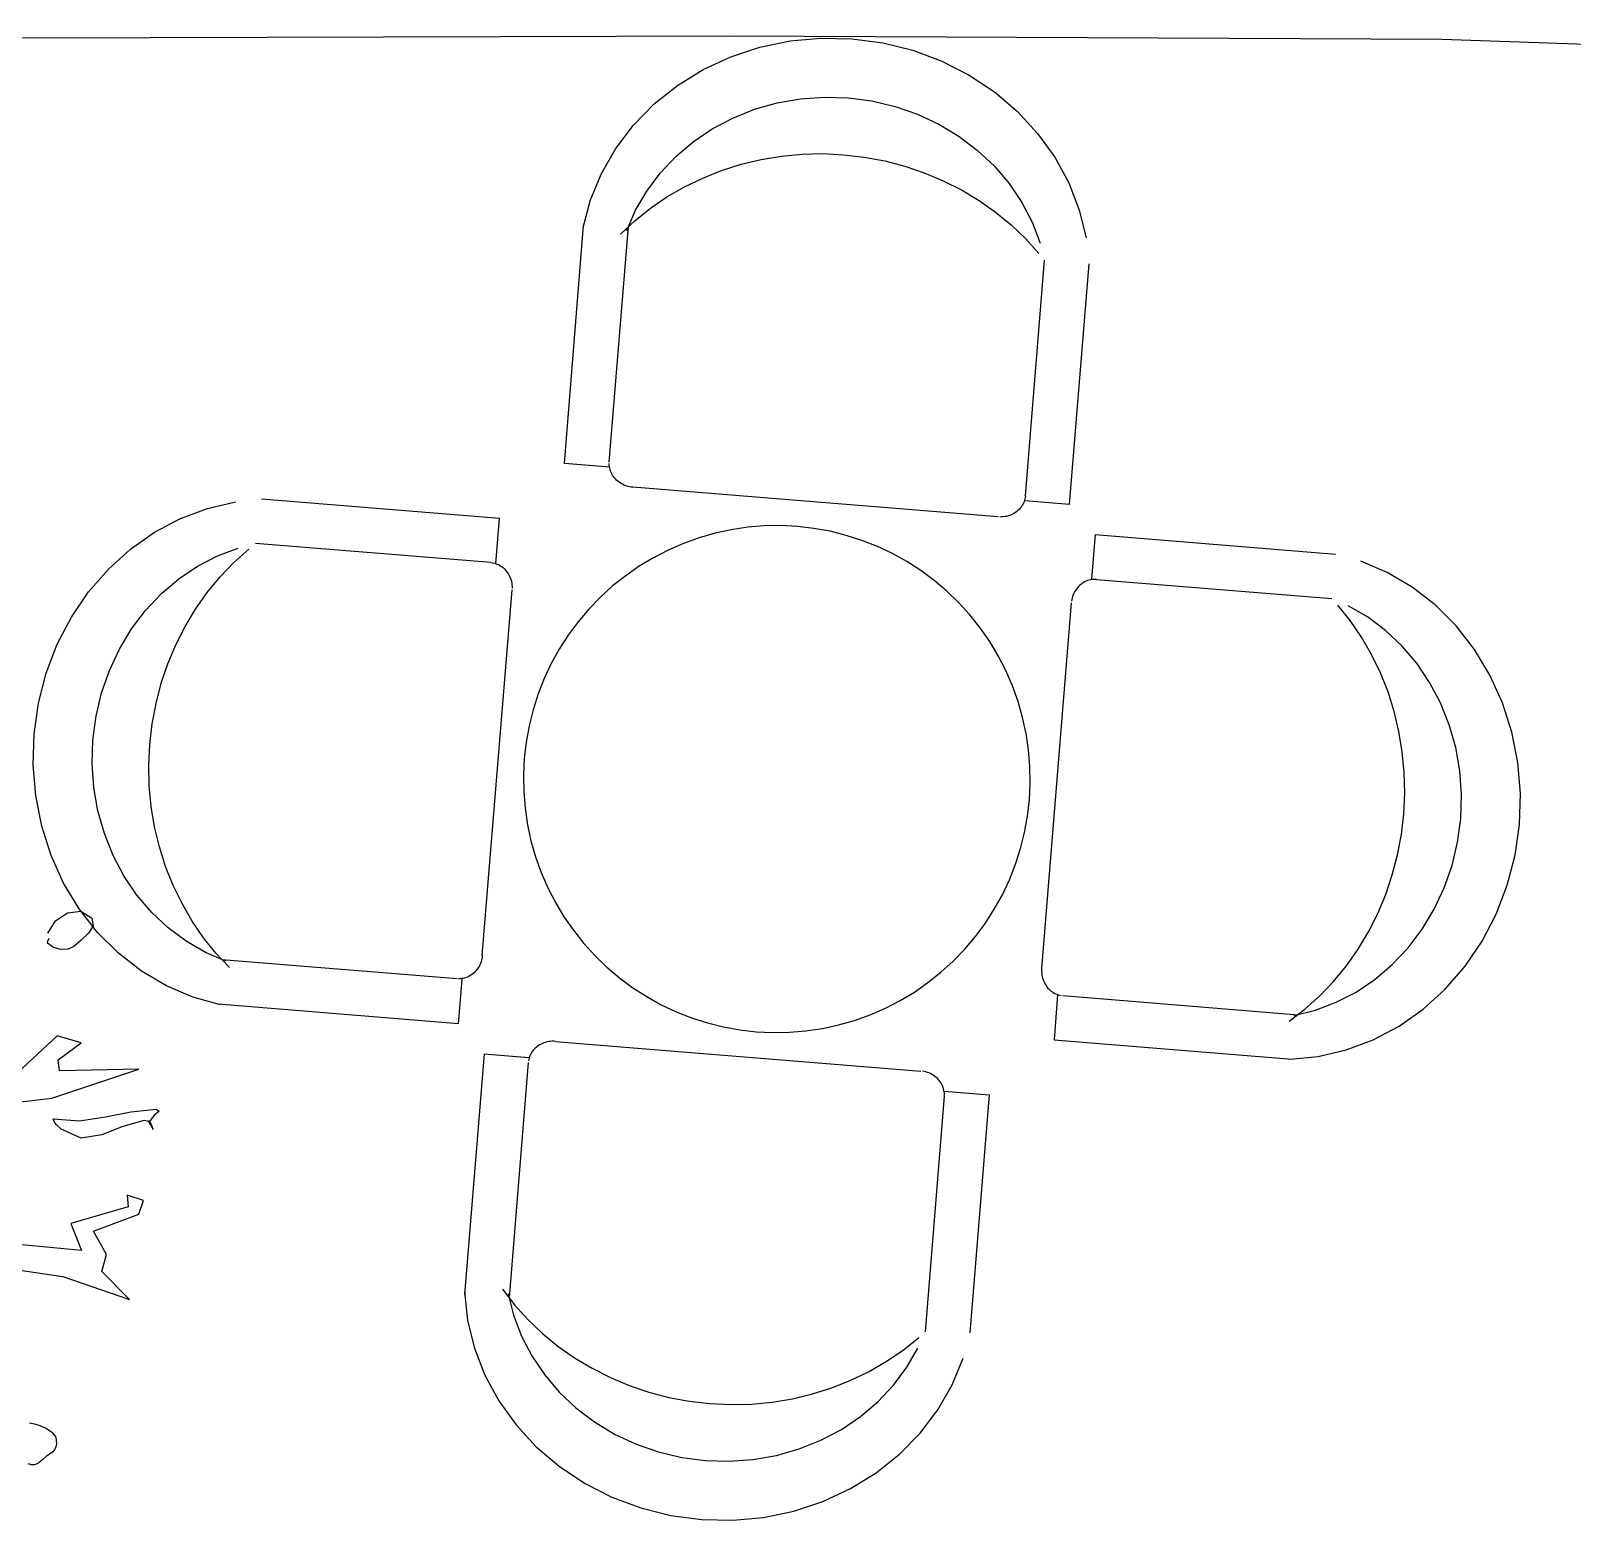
# Model space of a CAD drawing. Extents: x -81148 to 10972, y -53931 to 52487.
# Drawn here: x -23629 to -21805, y -25071 to -23308 of the extents above; entities that cross this region are included whole.
import ezdxf

# ---------------------------------------------------------------- set-up
doc = ezdxf.new("R2010")
doc.units = 0
doc.layers.get('0').update_dxf_attribs({"linetype": 'CONTINUOUS'})

msp = doc.modelspace()

# ---------------------------------------------------------------- linework, layer by layer
for p, q in [((-24407, -23308.2), (-23625.9, -23316.7)), ((-23625.9, -23316.7), (-22798, -23314)), ((-22798, -23314), (-21959.3, -23318.1)), ((-22801, -23339), (-22766.6, -23327.6)), ((-22766.6, -23327.6), (-22730.8, -23320.2)), ((-22730.8, -23320.2), (-22694.3, -23316.9)), ((-22694.3, -23316.9), (-22657.5, -23317.6)), ((-22657.5, -23317.6), (-22621, -23322.5)), ((-22621, -23322.5), (-22585.4, -23331.3)), ((-22585.4, -23331.3), (-22551.1, -23344.1)), ((-21959.3, -23318.1), (-21145.9, -23346.8)), ((-22833.7, -23354.1), (-22801, -23339)), ((-22551.1, -23344.1), (-22518.8, -23360.6)), ((-22864, -23372.8), (-22833.7, -23354.1)), ((-22518.8, -23360.6), (-22488.8, -23380.5)), ((-22891.6, -23394.8), (-22864, -23372.8)), ((-22718.2, -23388.6), (-22690.1, -23386.6)), ((-22690.1, -23386.6), (-22661.8, -23387.4)), ((-22661.8, -23387.4), (-22633.8, -23391.1)), ((-22488.8, -23380.5), (-22461.6, -23403.6)), ((-22916, -23419.8), (-22891.6, -23394.8)), ((-22798.6, -23411.4), (-22772.8, -23401)), ((-22772.8, -23401), (-22745.9, -23393.4)), ((-22745.9, -23393.4), (-22718.2, -23388.6)), ((-22633.8, -23391.1), (-22606.3, -23397.7)), ((-22606.3, -23397.7), (-22579.8, -23406.9)), ((-22461.6, -23403.6), (-22437.7, -23429.6)), ((-22936.9, -23447.3), (-22916, -23419.8)), ((-22845.5, -23439.5), (-22822.9, -23424.2)), ((-22822.9, -23424.2), (-22798.6, -23411.4)), ((-22579.8, -23406.9), (-22554.5, -23418.8)), ((-22554.5, -23418.8), (-22530.7, -23433.1)), ((-22866.1, -23457), (-22845.5, -23439.5)), ((-22530.7, -23433.1), (-22508.8, -23449.7)), ((-22437.7, -23429.6), (-22417.3, -23457.9)), ((-22953.9, -23477), (-22936.9, -23447.3)), ((-22884.5, -23476.5), (-22866.1, -23457)), ((-22788.6, -23466.2), (-22764.9, -23460.5)), ((-22764.9, -23460.5), (-22740.8, -23456.5)), ((-22740.8, -23456.5), (-22716.4, -23454.2)), ((-22716.4, -23454.2), (-22691.8, -23453.6)), ((-22691.8, -23453.6), (-22667.3, -23454.8)), ((-22667.3, -23454.8), (-22642.9, -23457.6)), ((-22642.9, -23457.6), (-22618.7, -23462.1)), ((-22508.8, -23449.7), (-22488.9, -23468.5)), ((-22417.3, -23457.9), (-22400.8, -23488.3)), ((-22966.9, -23508.4), (-22953.9, -23477)), ((-22900.3, -23497.8), (-22884.5, -23476.5)), ((-22834.1, -23482.4), (-22811.7, -23473.5)), ((-22811.7, -23473.5), (-22788.6, -23466.2)), ((-22618.7, -23462.1), (-22595, -23468.4)), ((-22595, -23468.4), (-22571.9, -23476.2)), ((-22571.9, -23476.2), (-22549.4, -23485.6)), ((-22488.9, -23468.5), (-22471.4, -23489)), ((-22876.4, -23504.8), (-22855.7, -23492.9)), ((-22855.7, -23492.9), (-22834.1, -23482.4)), ((-22549.4, -23485.6), (-22527.8, -23496.6)), ((-22527.8, -23496.6), (-22507.1, -23509)), ((-22471.4, -23489), (-22456.5, -23511.2)), ((-22400.8, -23488.3), (-22388.4, -23520.3)), ((-22975.6, -23541.1), (-22966.9, -23508.4)), ((-22913.5, -23520.6), (-22900.3, -23497.8)), ((-22895.9, -23518.2), (-22876.4, -23504.8)), ((-22507.1, -23509), (-22487.5, -23522.8)), ((-22456.5, -23511.2), (-22444.3, -23534.8)), ((-22931.4, -23548.9), (-22914.3, -23532.9)), ((-22923.8, -23544.6), (-22913.5, -23520.6)), ((-22914.3, -23532.9), (-22895.9, -23518.2)), ((-22487.5, -23522.8), (-22469, -23537.9)), ((-22388.4, -23520.3), (-22380.3, -23553.3)), ((-22997.9, -23820.3), (-22975.1, -23538.6)), ((-22944.7, -23818.5), (-22922, -23539.9)), ((-22469, -23537.9), (-22451.8, -23554.3)), ((-22444.3, -23534.8), (-22434.9, -23559.4)), ((-22451.8, -23554.3), (-22436.1, -23571.8)), ((-22452.2, -23858.5), (-22429.6, -23579.8)), ((-22399.9, -23868.8), (-22376.8, -23584.1)), ((-22944.6, -23824.6), (-22997.9, -23820.3)), ((-22944.7, -23822.1), (-22944.7, -23820.3)), ((-22944.5, -23823.9), (-22944.7, -23822.1)), ((-22944.2, -23825.7), (-22944.5, -23823.9)), ((-22943.8, -23827.4), (-22944.2, -23825.7)), ((-22943.2, -23829.2), (-22943.8, -23827.4)), ((-22942.6, -23830.9), (-22943.2, -23829.2)), ((-22941.8, -23832.5), (-22942.6, -23830.9)), ((-22940.9, -23834.1), (-22941.8, -23832.5)), ((-22939.8, -23835.7), (-22940.9, -23834.1)), ((-22938.7, -23837.2), (-22939.8, -23835.7)), ((-22937.5, -23838.6), (-22938.7, -23837.2)), ((-22936.2, -23839.9), (-22937.5, -23838.6)), ((-22934.7, -23841.2), (-22936.2, -23839.9)), ((-22933.2, -23842.4), (-22934.7, -23841.2)), ((-22931.6, -23843.4), (-22933.2, -23842.4)), ((-22930, -23844.4), (-22931.6, -23843.4)), ((-22928.3, -23845.3), (-22930, -23844.4)), ((-22926.5, -23846.1), (-22928.3, -23845.3)), ((-22924.7, -23846.8), (-22926.5, -23846.1)), ((-22922.8, -23847.3), (-22924.7, -23846.8)), ((-22920.9, -23847.8), (-22922.8, -23847.3)), ((-22918.9, -23848.1), (-22920.9, -23847.8)), ((-22917, -23848.3), (-22918.9, -23848.1)), ((-22484.3, -23883.5), (-22917, -23848.3)), ((-22452.7, -23862), (-22453.2, -23863.8)), ((-22452.4, -23860.3), (-22452.7, -23862)), ((-22452.2, -23858.5), (-22452.4, -23860.3)), ((-23452.4, -23885.4), (-23420.4, -23873.4)), ((-23420.4, -23873.4), (-23387.3, -23865.7)), ((-23074.5, -23885.3), (-23356.2, -23862.5)), ((-22467.3, -23880.2), (-22469.1, -23881)), ((-22465.7, -23879.3), (-22467.3, -23880.2)), ((-22464.1, -23878.3), (-22465.7, -23879.3)), ((-22462.5, -23877.1), (-22464.1, -23878.3)), ((-22461.1, -23875.9), (-22462.5, -23877.1)), ((-22459.7, -23874.7), (-22461.1, -23875.9)), ((-22458.5, -23873.3), (-22459.7, -23874.7)), ((-22457.3, -23871.9), (-22458.5, -23873.3)), ((-22456.3, -23870.3), (-22457.3, -23871.9)), ((-22455.3, -23868.8), (-22456.3, -23870.3)), ((-22454.5, -23867.2), (-22455.3, -23868.8)), ((-22453.8, -23865.5), (-22454.5, -23867.2)), ((-22453.2, -23863.8), (-22453.8, -23865.5)), ((-22399.9, -23868.8), (-22452.7, -23864.5)), ((-23483, -23901.6), (-23452.4, -23885.4)), ((-23078.8, -23938.6), (-23074.5, -23885.3)), ((-22800.4, -23898.7), (-22819.5, -23902.8)), ((-22780.9, -23895.8), (-22800.4, -23898.7)), ((-22761.4, -23894.2), (-22780.9, -23895.8)), ((-22741.7, -23893.8), (-22761.4, -23894.2)), ((-22722.1, -23894.8), (-22741.7, -23893.8)), ((-22702.6, -23897), (-22722.1, -23894.8)), ((-22683.3, -23900.5), (-22702.6, -23897)), ((-22480.4, -23883.5), (-22482.4, -23883.6)), ((-22478.4, -23883.4), (-22480.4, -23883.5)), ((-22476.5, -23883.1), (-22478.4, -23883.4)), ((-22474.6, -23882.8), (-22476.5, -23883.1)), ((-22472.7, -23882.3), (-22474.6, -23882.8)), ((-22470.9, -23881.7), (-22472.7, -23882.3)), ((-22469.1, -23881), (-22470.9, -23881.7)), ((-23511.5, -23921.7), (-23483, -23901.6)), ((-23084.8, -23937.6), (-23363.5, -23915)), ((-22856.9, -23914.9), (-22874.9, -23922.7)), ((-22838.4, -23908.2), (-22856.9, -23914.9)), ((-22819.5, -23902.8), (-22838.4, -23908.2)), ((-22664.3, -23905.3), (-22683.3, -23900.5)), ((-22645.6, -23911.2), (-22664.3, -23905.3)), ((-22627.3, -23918.4), (-22645.6, -23911.2)), ((-22369.8, -23904.2), (-22374.1, -23957)), ((-22369.8, -23904.2), (-22085.1, -23927.4)), ((-23537.6, -23945.3), (-23511.5, -23921.7)), ((-23432, -23941.9), (-23408.5, -23929.7)), ((-23408.5, -23929.7), (-23383.9, -23920.3)), ((-23389, -23937.3), (-23371.5, -23921.5)), ((-22892.4, -23931.7), (-22909.2, -23941.8)), ((-22874.9, -23922.7), (-22892.4, -23931.7)), ((-22609.6, -23926.8), (-22627.3, -23918.4)), ((-22592.4, -23936.3), (-22609.6, -23926.8)), ((-23561, -23972.3), (-23537.6, -23945.3)), ((-23454.3, -23956.8), (-23432, -23941.9)), ((-23405.4, -23954.4), (-23389, -23937.3)), ((-23084.8, -23937.6), (-23083, -23937.8)), ((-23083, -23937.8), (-23081.3, -23938.2)), ((-23081.3, -23938.2), (-23079.5, -23938.6)), ((-23079.5, -23938.6), (-23077.8, -23939.2)), ((-23077.8, -23939.2), (-23076.1, -23939.9)), ((-23076.1, -23939.9), (-23074.5, -23940.7)), ((-23074.5, -23940.7), (-23072.9, -23941.7)), ((-23072.9, -23941.7), (-23071.4, -23942.7)), ((-23071.4, -23942.7), (-23070, -23943.9)), ((-23070, -23943.9), (-23068.6, -23945.1)), ((-23068.6, -23945.1), (-23067.4, -23946.5)), ((-23067.4, -23946.5), (-23066.2, -23947.9)), ((-23066.2, -23947.9), (-23065, -23949.5)), ((-23065, -23949.5), (-23064, -23951.1)), ((-23064, -23951.1), (-23063.1, -23952.7)), ((-23063.1, -23952.7), (-23062.3, -23954.5)), ((-22925.3, -23953), (-22940.7, -23965.2)), ((-22909.2, -23941.8), (-22925.3, -23953)), ((-22575.9, -23947), (-22592.4, -23936.3)), ((-22560.1, -23958.7), (-22575.9, -23947)), ((-22024, -23949.1), (-22055.3, -23935.8)), ((-21994.4, -23966.5), (-22024, -23949.1)), ((-23474.8, -23974.3), (-23454.3, -23956.8)), ((-23420.5, -23972.9), (-23405.4, -23954.4)), ((-23095, -24402.4), (-23059.8, -23969.7)), ((-23062.3, -23954.5), (-23061.6, -23956.3)), ((-23061.6, -23956.3), (-23061, -23958.1)), ((-23061, -23958.1), (-23060.5, -23960)), ((-23060.5, -23960), (-23060.1, -23961.9)), ((-23060.1, -23961.9), (-23059.9, -23963.9)), ((-23059.9, -23963.9), (-23059.8, -23965.8)), ((-23059.8, -23965.8), (-23059.7, -23967.8)), ((-22940.7, -23965.2), (-22955.2, -23978.4)), ((-22545.1, -23971.3), (-22560.1, -23958.7)), ((-22531, -23985), (-22545.1, -23971.3)), ((-22393, -23970.5), (-22394, -23972.2)), ((-22391.9, -23968.9), (-22393, -23970.5)), ((-22390.7, -23967.4), (-22391.9, -23968.9)), ((-22389.5, -23966), (-22390.7, -23967.4)), ((-22388.1, -23964.7), (-22389.5, -23966)), ((-22386.7, -23963.5), (-22388.1, -23964.7)), ((-22385.2, -23962.3), (-22386.7, -23963.5)), ((-22383.7, -23961.3), (-22385.2, -23962.3)), ((-22382.1, -23960.4), (-22383.7, -23961.3)), ((-22380.4, -23959.6), (-22382.1, -23960.4)), ((-22378.7, -23958.9), (-22380.4, -23959.6)), ((-22377, -23958.4), (-22378.7, -23958.9)), ((-22375.2, -23958), (-22377, -23958.4)), ((-22373.4, -23957.6), (-22375.2, -23958)), ((-22371.6, -23957.5), (-22373.4, -23957.6)), ((-22369.8, -23957.4), (-22371.6, -23957.5)), ((-22368, -23957.5), (-22369.8, -23957.4)), ((-22368, -23957.5), (-22089.4, -23980.1)), ((-21967.1, -23987.7), (-21994.4, -23966.5)), ((-23581.2, -24002), (-23561, -23972.3)), ((-23493.6, -23994.2), (-23474.8, -23974.3)), ((-23434.3, -23992.5), (-23420.5, -23972.9)), ((-22955.2, -23978.4), (-22968.9, -23992.5)), ((-22517.8, -23999.5), (-22531, -23985)), ((-22397.9, -23985.2), (-22433, -24417.9)), ((-22397.3, -23981.3), (-22397.7, -23983.2)), ((-22396.9, -23979.4), (-22397.3, -23981.3)), ((-22396.3, -23977.5), (-22396.9, -23979.4)), ((-22395.6, -23975.7), (-22396.3, -23977.5)), ((-22394.9, -23973.9), (-22395.6, -23975.7)), ((-22394, -23972.2), (-22394.9, -23973.9)), ((-22067.8, -24006.2), (-22082.5, -23987.8)), ((-22047.3, -24001.9), (-22070.1, -23988.7)), ((-21942.4, -24012.4), (-21967.1, -23987.7)), ((-23598, -24034.2), (-23581.2, -24002)), ((-23510.2, -24016.1), (-23493.6, -23994.2)), ((-23446.7, -24013.2), (-23434.3, -23992.5)), ((-22981.6, -24007.5), (-22993.2, -24023.3)), ((-22968.9, -23992.5), (-22981.6, -24007.5)), ((-22505.6, -24014.9), (-22517.8, -23999.5)), ((-22054.4, -24025.8), (-22067.8, -24006.2)), ((-22026, -24017.7), (-22047.3, -24001.9)), ((-23524.5, -24039.9), (-23510.2, -24016.1)), ((-23457.7, -24034.8), (-23446.7, -24013.2)), ((-22993.2, -24023.3), (-23003.9, -24039.8)), ((-22494.4, -24031), (-22505.6, -24014.9)), ((-22042.4, -24046.4), (-22054.4, -24025.8)), ((-22006.5, -24036.1), (-22026, -24017.7)), ((-21920.7, -24040.2), (-21942.4, -24012.4)), ((-23611.1, -24068.3), (-23598, -24034.2)), ((-23536.4, -24065.2), (-23524.5, -24039.9)), ((-23467.1, -24057.3), (-23457.7, -24034.8)), ((-23003.9, -24039.8), (-23013.4, -24056.9)), ((-22484.3, -24047.9), (-22494.4, -24031)), ((-21989, -24056.7), (-22006.5, -24036.1)), ((-21902.3, -24070.7), (-21920.7, -24040.2)), ((-23474.9, -24080.4), (-23467.1, -24057.3)), ((-23013.4, -24056.9), (-23021.8, -24074.7)), ((-22475.3, -24065.3), (-22484.3, -24047.9)), ((-22032, -24068), (-22042.4, -24046.4)), ((-21973.8, -24079.3), (-21989, -24056.7)), ((-23620.3, -24103.8), (-23611.1, -24068.3)), ((-23545.6, -24091.7), (-23536.4, -24065.2)), ((-23481.1, -24104.1), (-23474.9, -24080.4)), ((-23021.8, -24074.7), (-23029, -24093)), ((-22467.5, -24083.3), (-22475.3, -24065.3)), ((-22023, -24090.5), (-22032, -24068)), ((-21960.9, -24103.6), (-21973.8, -24079.3)), ((-21887.4, -24103.5), (-21902.3, -24070.7)), ((-23552.2, -24119.2), (-23545.6, -24091.7)), ((-23029, -24093), (-23034.9, -24111.6)), ((-22460.9, -24101.8), (-22467.5, -24083.3)), ((-22015.7, -24113.6), (-22023, -24090.5)), ((-23625.5, -24140.3), (-23620.3, -24103.8)), ((-23485.7, -24128.3), (-23481.1, -24104.1)), ((-23034.9, -24111.6), (-23039.7, -24130.7)), ((-22455.5, -24120.7), (-22460.9, -24101.8)), ((-22010.1, -24137.3), (-22015.7, -24113.6)), ((-21950.6, -24129.4), (-21960.9, -24103.6)), ((-21876.4, -24138.1), (-21887.4, -24103.5)), ((-23555.9, -24147.2), (-23552.2, -24119.2)), ((-23488.5, -24152.7), (-23485.7, -24128.3)), ((-23039.7, -24130.7), (-23043.2, -24150)), ((-22451.3, -24139.8), (-22455.5, -24120.7)), ((-21942.9, -24156.3), (-21950.6, -24129.4)), ((-23626.6, -24177), (-23625.5, -24140.3)), ((-23556.7, -24175.5), (-23555.9, -24147.2)), ((-23489.7, -24177.2), (-23488.5, -24152.7)), ((-23043.2, -24150), (-23045.4, -24169.5)), ((-22448.4, -24159.3), (-22451.3, -24139.8)), ((-22006.1, -24161.4), (-22010.1, -24137.3)), ((-21869.3, -24174), (-21876.4, -24138.1)), ((-23045.4, -24169.5), (-23046.4, -24189.1)), ((-22446.8, -24178.8), (-22448.4, -24159.3)), ((-22003.8, -24185.8), (-22006.1, -24161.4)), ((-21938.1, -24184), (-21942.9, -24156.3)), ((-23623.5, -24213.6), (-23626.6, -24177)), ((-23554.7, -24203.6), (-23556.7, -24175.5)), ((-23489.1, -24201.8), (-23489.7, -24177.2)), ((-23046.4, -24189.1), (-23046, -24208.8)), ((-22446.5, -24198.5), (-22446.8, -24178.8)), ((-22003.2, -24210.3), (-22003.8, -24185.8)), ((-21936.1, -24212.1), (-21938.1, -24184)), ((-21866.3, -24210.6), (-21869.3, -24174)), ((-23549.9, -24231.3), (-23554.7, -24203.6)), ((-23486.8, -24226.2), (-23489.1, -24201.8)), ((-23046, -24208.8), (-23044.4, -24228.3)), ((-22447.4, -24218.1), (-22446.5, -24198.5)), ((-23616.5, -24249.5), (-23623.5, -24213.6)), ((-23482.8, -24250.3), (-23486.8, -24226.2)), ((-22449.6, -24237.6), (-22447.4, -24218.1)), ((-22004.3, -24234.9), (-22003.2, -24210.3)), ((-21937, -24240.4), (-21936.1, -24212.1)), ((-21867.4, -24247.3), (-21866.3, -24210.6)), ((-23542.3, -24258.2), (-23549.9, -24231.3)), ((-23044.4, -24228.3), (-23041.5, -24247.7)), ((-22453.1, -24256.9), (-22449.6, -24237.6)), ((-22007.1, -24259.3), (-22004.3, -24234.9)), ((-21940.7, -24268.4), (-21937, -24240.4)), ((-23605.4, -24284.1), (-23616.5, -24249.5)), ((-23531.9, -24284), (-23542.3, -24258.2)), ((-23477.1, -24274), (-23482.8, -24250.3)), ((-23041.5, -24247.7), (-23037.4, -24266.9)), ((-22457.9, -24275.9), (-22453.1, -24256.9)), ((-22011.7, -24283.4), (-22007.1, -24259.3)), ((-21872.6, -24283.8), (-21867.4, -24247.3)), ((-23469.8, -24297.1), (-23477.1, -24274)), ((-23037.4, -24266.9), (-23032, -24285.8)), ((-22463.9, -24294.6), (-22457.9, -24275.9)), ((-21947.2, -24295.8), (-21940.7, -24268.4)), ((-23590.6, -24316.9), (-23605.4, -24284.1)), ((-23519.1, -24308.3), (-23531.9, -24284)), ((-23460.9, -24319.5), (-23469.8, -24297.1)), ((-23032, -24285.8), (-23025.3, -24304.3)), ((-22471.1, -24312.9), (-22463.9, -24294.6)), ((-22017.9, -24307.1), (-22011.7, -24283.4)), ((-21956.4, -24322.4), (-21947.2, -24295.8)), ((-21881.8, -24319.3), (-21872.6, -24283.8)), ((-23572.1, -24347.4), (-23590.6, -24316.9)), ((-23503.8, -24330.9), (-23519.1, -24308.3)), ((-23025.3, -24304.3), (-23017.5, -24322.3)), ((-22479.4, -24330.6), (-22471.1, -24312.9)), ((-22025.7, -24330.3), (-22017.9, -24307.1)), ((-23486.3, -24351.5), (-23503.8, -24330.9)), ((-23450.4, -24341.1), (-23460.9, -24319.5)), ((-23017.5, -24322.3), (-23008.5, -24339.7)), ((-22489, -24347.8), (-22479.4, -24330.6)), ((-22035.1, -24352.8), (-22025.7, -24330.3)), ((-21968.3, -24347.7), (-21956.4, -24322.4)), ((-21894.8, -24353.4), (-21881.8, -24319.3)), ((-23600.2, -24361.6), (-23585.9, -24352)), ((-23585.9, -24352), (-23570.2, -24350)), ((-23550.4, -24375.2), (-23572.1, -24347.4)), ((-23570.2, -24350), (-23557.3, -24358.5)), ((-23466.8, -24369.9), (-23486.3, -24351.5)), ((-23438.4, -24361.8), (-23450.4, -24341.1)), ((-23008.5, -24339.7), (-22998.4, -24356.6)), ((-22499.6, -24364.3), (-22489, -24347.8)), ((-22046.1, -24374.4), (-22035.1, -24352.8)), ((-21982.6, -24371.5), (-21968.3, -24347.7)), ((-21911.6, -24385.6), (-21894.8, -24353.4)), ((-23609.1, -24376.2), (-23600.2, -24361.6)), ((-23555.7, -24367.4), (-23561, -24376.1)), ((-23557.3, -24358.5), (-23555.7, -24367.4)), ((-23445.5, -24385.7), (-23466.8, -24369.9)), ((-23425.1, -24381.4), (-23438.4, -24361.8)), ((-22998.4, -24356.6), (-22987.2, -24372.7)), ((-22987.2, -24372.7), (-22975, -24388.1)), ((-22511.3, -24380.1), (-22499.6, -24364.3)), ((-21999.3, -24393.4), (-21982.6, -24371.5)), ((-23609.8, -24388), (-23609.3, -24385.6)), ((-23602.6, -24392.9), (-23609.8, -24388)), ((-23609.3, -24385.6), (-23607.7, -24382.1)), ((-23569.7, -24384.3), (-23578.5, -24391.7)), ((-23561, -24376.1), (-23569.7, -24384.3)), ((-23525.7, -24399.9), (-23550.4, -24375.2)), ((-23422.7, -24398.9), (-23445.5, -24385.7)), ((-23410.4, -24399.7), (-23425.1, -24381.4)), ((-22975, -24388.1), (-22961.8, -24402.6)), ((-22524, -24395.1), (-22511.3, -24380.1)), ((-22058.5, -24395.1), (-22046.1, -24374.4)), ((-21931.8, -24415.3), (-21911.6, -24385.6)), ((-23593.9, -24395.3), (-23602.6, -24392.9)), ((-23585.3, -24395), (-23593.9, -24395.3)), ((-23578.5, -24391.7), (-23585.3, -24395)), ((-23498.4, -24421.1), (-23525.7, -24399.9)), ((-23398.7, -24409.2), (-23422.7, -24398.9)), ((-23394.4, -24416.8), (-23410.4, -24399.7)), ((-23124.8, -24430.1), (-23403.4, -24407.5)), ((-23096, -24408.2), (-23096.5, -24410.1)), ((-23095.5, -24406.3), (-23096, -24408.2)), ((-23095.2, -24404.4), (-23095.5, -24406.3)), ((-23095, -24402.4), (-23095.2, -24404.4)), ((-22961.8, -24402.6), (-22947.7, -24416.2)), ((-22552.1, -24422.4), (-22537.6, -24409.2)), ((-22537.6, -24409.2), (-22524, -24395.1)), ((-22072.3, -24414.7), (-22058.5, -24395.1)), ((-22018, -24413.3), (-21999.3, -24393.4)), ((-23468.9, -24438.5), (-23498.4, -24421.1)), ((-23110.8, -24427.2), (-23112.4, -24428)), ((-23109.2, -24426.3), (-23110.8, -24427.2)), ((-23107.6, -24425.3), (-23109.2, -24426.3)), ((-23106.1, -24424.1), (-23107.6, -24425.3)), ((-23104.7, -24422.9), (-23106.1, -24424.1)), ((-23103.4, -24421.6), (-23104.7, -24422.9)), ((-23102.1, -24420.1), (-23103.4, -24421.6)), ((-23100.9, -24418.6), (-23102.1, -24420.1)), ((-23099.8, -24417.1), (-23100.9, -24418.6)), ((-23098.9, -24415.4), (-23099.8, -24417.1)), ((-23098, -24413.7), (-23098.9, -24415.4)), ((-23097.2, -24411.9), (-23098, -24413.7)), ((-23096.5, -24410.1), (-23097.2, -24411.9)), ((-22947.7, -24416.2), (-22932.7, -24428.9)), ((-22567.5, -24434.6), (-22552.1, -24422.4)), ((-22433, -24417.9), (-22433.1, -24419.8)), ((-22433.1, -24419.8), (-22433.1, -24421.8)), ((-22433.1, -24421.8), (-22432.9, -24423.7)), ((-22432.9, -24423.7), (-22432.7, -24425.7)), ((-22432.7, -24425.7), (-22432.3, -24427.6)), ((-22432.3, -24427.6), (-22431.8, -24429.5)), ((-22087.5, -24433.2), (-22072.3, -24414.7)), ((-22038.6, -24430.8), (-22018, -24413.3)), ((-21955.2, -24442.3), (-21931.8, -24415.3)), ((-23437.6, -24451.8), (-23468.9, -24438.5)), ((-23121.2, -24430.1), (-23123, -24430.2)), ((-23123, -24483.3), (-23118.7, -24430.6)), ((-23119.4, -24429.9), (-23121.2, -24430.1)), ((-23117.6, -24429.6), (-23119.4, -24429.9)), ((-23115.9, -24429.2), (-23117.6, -24429.6)), ((-23114.1, -24428.7), (-23115.9, -24429.2)), ((-23112.4, -24428), (-23114.1, -24428.7)), ((-22932.7, -24428.9), (-22916.9, -24440.6)), ((-22916.9, -24440.6), (-22900.4, -24451.2)), ((-22600.5, -24455.9), (-22583.6, -24445.8)), ((-22583.6, -24445.8), (-22567.5, -24434.6)), ((-22431.8, -24429.5), (-22431.2, -24431.3)), ((-22431.2, -24431.3), (-22430.5, -24433.1)), ((-22430.5, -24433.1), (-22429.7, -24434.8)), ((-22429.7, -24434.8), (-22428.8, -24436.5)), ((-22428.8, -24436.5), (-22427.8, -24438.1)), ((-22427.8, -24438.1), (-22426.7, -24439.6)), ((-22426.7, -24439.6), (-22425.5, -24441.1)), ((-22425.5, -24441.1), (-22424.2, -24442.4)), ((-22424.2, -24442.4), (-22422.8, -24443.7)), ((-22422.8, -24443.7), (-22421.4, -24444.9)), ((-22421.4, -24444.9), (-22419.9, -24445.9)), ((-22419.9, -24445.9), (-22418.3, -24446.9)), ((-22103.8, -24450.3), (-22087.5, -24433.2)), ((-22084.3, -24457.9), (-22060.8, -24445.7)), ((-22060.8, -24445.7), (-22038.6, -24430.8)), ((-21981.3, -24465.9), (-21955.2, -24442.3)), ((-23405, -24460.8), (-23437.6, -24451.8)), ((-23123, -24483.3), (-23407.7, -24460.2)), ((-22900.4, -24451.2), (-22883.3, -24460.8)), ((-22883.3, -24460.8), (-22865.5, -24469.1)), ((-22617.9, -24464.9), (-22600.5, -24455.9)), ((-22418.3, -24446.9), (-22416.7, -24447.7)), ((-22414, -24449), (-22418.3, -24502.3)), ((-22416.7, -24447.7), (-22415, -24448.4)), ((-22415, -24448.4), (-22413.3, -24449)), ((-22413.3, -24449), (-22411.6, -24449.4)), ((-22411.6, -24449.4), (-22409.8, -24449.8)), ((-22408, -24450), (-22129.4, -24472.6)), ((-22121.3, -24466.1), (-22103.8, -24450.3)), ((-22108.9, -24467.2), (-22084.3, -24457.9)), ((-22865.5, -24469.1), (-22847.3, -24476.3)), ((-22847.3, -24476.3), (-22828.6, -24482.3)), ((-22828.6, -24482.3), (-22809.5, -24487.1)), ((-22673.3, -24484.7), (-22654.4, -24479.3)), ((-22654.4, -24479.3), (-22635.9, -24472.7)), ((-22635.9, -24472.7), (-22617.9, -24464.9)), ((-22139.8, -24480.4), (-22121.3, -24466.1)), ((-22134.3, -24473.6), (-22108.9, -24467.2)), ((-22009.9, -24486), (-21981.3, -24465.9)), ((-23598.3, -24497.4), (-23655.9, -24551.3)), ((-23569.9, -24506), (-23598.3, -24497.4)), ((-22809.5, -24487.1), (-22790.2, -24490.6)), ((-22790.2, -24490.6), (-22770.7, -24492.8)), ((-22770.7, -24492.8), (-22751.1, -24493.8)), ((-22751.1, -24493.8), (-22731.5, -24493.4)), ((-22731.5, -24493.4), (-22711.9, -24491.8)), ((-22711.9, -24491.8), (-22692.5, -24488.9)), ((-22692.5, -24488.9), (-22673.3, -24484.7)), ((-22040.4, -24502.2), (-22009.9, -24486)), ((-23596.9, -24526.1), (-23569.9, -24506)), ((-23092.9, -24518.8), (-23116, -24803.5)), ((-23092.9, -24518.8), (-23040.1, -24523.1)), ((-23037.5, -24518.8), (-23038.3, -24520.4)), ((-23036.6, -24517.2), (-23037.5, -24518.8)), ((-23035.5, -24515.7), (-23036.6, -24517.2)), ((-23034.4, -24514.3), (-23035.5, -24515.7)), ((-23033.1, -24512.9), (-23034.4, -24514.3)), ((-23031.7, -24511.6), (-23033.1, -24512.9)), ((-23030.3, -24510.4), (-23031.7, -24511.6)), ((-23028.8, -24509.3), (-23030.3, -24510.4)), ((-23027.2, -24508.3), (-23028.8, -24509.3)), ((-23025.5, -24507.4), (-23027.2, -24508.3)), ((-23023.8, -24506.6), (-23025.5, -24507.4)), ((-23022, -24505.9), (-23023.8, -24506.6)), ((-23020.1, -24505.3), (-23022, -24505.9)), ((-23018.2, -24504.8), (-23020.1, -24505.3)), ((-23016.3, -24504.4), (-23018.2, -24504.8)), ((-23014.4, -24504.2), (-23016.3, -24504.4)), ((-23012.4, -24504), (-23014.4, -24504.2)), ((-23010.5, -24504), (-23012.4, -24504)), ((-23008.5, -24504.1), (-23010.5, -24504)), ((-23008.5, -24504.1), (-22575.8, -24539.3)), ((-22418.3, -24502.3), (-22136.6, -24525.1)), ((-22105.6, -24521.9), (-22072.4, -24514.2)), ((-22072.4, -24514.2), (-22040.4, -24502.2)), ((-23604.6, -24571.4), (-23501.7, -24536.9)), ((-23595.4, -24539.1), (-23596.9, -24526.1)), ((-23501.7, -24536.9), (-23595.4, -24539.1)), ((-23040.6, -24529.1), (-23063.3, -24807.8)), ((-23040.1, -24525.6), (-23040.4, -24527.3)), ((-23039.6, -24523.8), (-23040.1, -24525.6)), ((-23039, -24522.1), (-23039.6, -24523.8)), ((-23038.3, -24520.4), (-23039, -24522.1)), ((-22139.2, -24525.2), (-22105.6, -24521.9)), ((-22572, -24539.8), (-22573.9, -24539.5)), ((-22570, -24540.3), (-22572, -24539.8)), ((-22568.2, -24540.8), (-22570, -24540.3)), ((-22566.3, -24541.5), (-22568.2, -24540.8)), ((-22564.6, -24542.3), (-22566.3, -24541.5)), ((-22562.8, -24543.2), (-22564.6, -24542.3)), ((-22561.2, -24544.1), (-22562.8, -24543.2)), ((-22559.6, -24545.2), (-22561.2, -24544.1)), ((-22558.1, -24546.4), (-22559.6, -24545.2)), ((-22556.7, -24547.7), (-22558.1, -24546.4)), ((-22555.3, -24549), (-22556.7, -24547.7)), ((-22554.1, -24550.4), (-22555.3, -24549)), ((-22553, -24551.9), (-22554.1, -24550.4)), ((-22552, -24553.5), (-22553, -24551.9)), ((-22551.1, -24555.1), (-22552, -24553.5)), ((-22550.3, -24556.7), (-22551.1, -24555.1)), ((-23665, -24578.5), (-23604.6, -24571.4)), ((-22548.2, -24569.1), (-22570.8, -24847.7)), ((-22549.6, -24558.4), (-22550.3, -24556.7)), ((-22549, -24560.1), (-22549.6, -24558.4)), ((-22548.6, -24561.9), (-22549, -24560.1)), ((-22548.3, -24563.7), (-22548.6, -24561.9)), ((-22548.1, -24565.5), (-22548.3, -24563.7)), ((-22548.2, -24563), (-22494.9, -24567.3)), ((-22548.2, -24569.1), (-22548.1, -24567.3)), ((-22548.1, -24567.3), (-22548.1, -24565.5)), ((-22494.9, -24567.3), (-22517.8, -24849)), ((-23541.1, -24593.6), (-23511.1, -24587.4)), ((-23511.1, -24587.4), (-23480.9, -24584.4)), ((-23477.3, -24586.6), (-23483.8, -24592.2)), ((-23480.9, -24584.4), (-23477.3, -24586.6)), ((-23601.5, -24599.6), (-23603.1, -24595.8)), ((-23603.1, -24595.8), (-23571.6, -24598)), ((-23599.2, -24602.6), (-23601.5, -24599.6)), ((-23593.3, -24608), (-23599.2, -24602.6)), ((-23569.9, -24618.6), (-23593.3, -24608)), ((-23571.6, -24598), (-23541.1, -24593.6)), ((-23520.5, -24604.9), (-23545.5, -24614.7)), ((-23495.4, -24597.8), (-23520.5, -24604.9)), ((-23490.8, -24598.4), (-23495.4, -24597.8)), ((-23487.8, -24600.7), (-23490.8, -24598.4)), ((-23483.8, -24592.2), (-23489.8, -24599.9)), ((-23489.8, -24599.9), (-23484.5, -24608.5)), ((-23485.8, -24604.3), (-23487.8, -24600.7)), ((-23484.5, -24608.5), (-23485.8, -24604.3)), ((-23545.5, -24614.7), (-23569.9, -24618.6)), ((-23514.2, -24700), (-23582.2, -24719.7)), ((-23496.1, -24692.6), (-23515.3, -24686.2)), ((-23515.3, -24686.2), (-23514.2, -24700)), ((-23501.6, -24708.6), (-23496.1, -24692.6)), ((-23555.1, -24728.6), (-23501.6, -24708.6)), ((-23582.2, -24719.7), (-23569.3, -24751.5)), ((-23539.7, -24756.4), (-23555.1, -24728.6)), ((-23569.3, -24751.5), (-23693.5, -24739.9)), ((-23711.2, -24765), (-23591.4, -24782.3)), ((-23545.4, -24776.3), (-23539.7, -24756.4)), ((-23591.4, -24782.3), (-23512.6, -24809.7)), ((-23512.6, -24809.7), (-23545.4, -24776.3)), ((-23116.2, -24800.7), (-23112.5, -24834.3)), ((-23071, -24797.3), (-23056.7, -24815.8)), ((-23064.2, -24802.8), (-23057.9, -24828.2)), ((-23057.9, -24828.2), (-23048.6, -24852.8)), ((-23056.7, -24815.8), (-23041, -24833.3)), ((-23112.5, -24834.3), (-23104.4, -24867.3)), ((-23041, -24833.3), (-23023.8, -24849.7)), ((-23048.6, -24852.8), (-23036.4, -24876.3)), ((-23023.8, -24849.7), (-23005.4, -24864.8)), ((-23005.4, -24864.8), (-22985.8, -24878.6)), ((-22596.9, -24869.4), (-22578.5, -24854.6)), ((-23104.4, -24867.3), (-23092, -24899.3)), ((-23036.4, -24876.3), (-23021.4, -24898.5)), ((-22985.8, -24878.6), (-22965.1, -24891)), ((-22637.1, -24894.7), (-22616.5, -24882.7)), ((-22616.5, -24882.7), (-22596.9, -24869.4)), ((-22592.5, -24889.8), (-22579.4, -24867)), ((-22538.9, -24910.6), (-22525.9, -24879.2)), ((-23092, -24899.3), (-23075.5, -24929.6)), ((-23021.4, -24898.5), (-23003.9, -24919.1)), ((-22965.1, -24891), (-22943.4, -24902)), ((-22943.4, -24902), (-22921, -24911.4)), ((-22658.7, -24905.2), (-22637.1, -24894.7)), ((-22608.4, -24911.1), (-22592.5, -24889.8)), ((-23003.9, -24919.1), (-22984.1, -24937.9)), ((-22921, -24911.4), (-22897.8, -24919.2)), ((-22897.8, -24919.2), (-22874.1, -24925.4)), ((-22704.2, -24921.4), (-22681.1, -24914.1)), ((-22681.1, -24914.1), (-22658.7, -24905.2)), ((-22626.7, -24930.6), (-22608.4, -24911.1)), ((-22555.9, -24940.3), (-22538.9, -24910.6)), ((-23075.5, -24929.6), (-23055.1, -24958)), ((-22984.1, -24937.9), (-22962.1, -24954.5)), ((-22874.1, -24925.4), (-22850, -24930)), ((-22850, -24930), (-22825.5, -24932.8)), ((-22825.5, -24932.8), (-22801, -24933.9)), ((-22801, -24933.9), (-22776.4, -24933.4)), ((-22776.4, -24933.4), (-22752, -24931.1)), ((-22752, -24931.1), (-22727.9, -24927.1)), ((-22727.9, -24927.1), (-22704.2, -24921.4)), ((-22647.3, -24948.1), (-22626.7, -24930.6)), ((-23631.1, -24955.5), (-23624.9, -24956.7)), ((-23624.9, -24956.7), (-23618.8, -24958.5)), ((-22962.1, -24954.5), (-22938.4, -24968.8)), ((-22669.9, -24963.4), (-22647.3, -24948.1)), ((-22576.8, -24967.8), (-22555.9, -24940.3)), ((-23618.8, -24958.5), (-23611.2, -24961.9)), ((-23611.2, -24961.9), (-23604.4, -24966.5)), ((-23604.4, -24966.5), (-23599.8, -24972.6)), ((-23599.8, -24972.6), (-23598.8, -24980.5)), ((-23055.1, -24958), (-23031.2, -24983.9)), ((-22938.4, -24968.8), (-22913, -24980.7)), ((-22694.2, -24976.2), (-22669.9, -24963.4)), ((-22601.2, -24992.8), (-22576.8, -24967.8)), ((-23603.5, -24990), (-23611.1, -24995.4)), ((-23601.4, -24987.3), (-23603.5, -24990)), ((-23599.7, -24984.1), (-23601.4, -24987.3)), ((-23598.8, -24980.5), (-23599.7, -24984.1)), ((-23031.2, -24983.9), (-23004, -25007)), ((-22913, -24980.7), (-22886.5, -24989.9)), ((-22886.5, -24989.9), (-22859, -24996.5)), ((-22746.9, -24994.2), (-22720, -24986.5)), ((-22720, -24986.5), (-22694.2, -24976.2)), ((-22628.8, -25014.7), (-22601.2, -24992.8)), ((-23628.6, -25005.1), (-23632.6, -25004.1)), ((-23624.8, -25005.1), (-23628.6, -25005.1)), ((-23619.8, -25003), (-23624.8, -25005.1)), ((-23615.4, -24999.5), (-23619.8, -25003)), ((-23611.1, -24995.4), (-23615.4, -24999.5)), ((-23004, -25007), (-22974, -25027)), ((-22859, -24996.5), (-22831, -25000.2)), ((-22831, -25000.2), (-22802.8, -25001)), ((-22802.8, -25001), (-22774.6, -24999)), ((-22774.6, -24999), (-22746.9, -24994.2)), ((-22974, -25027), (-22941.7, -25043.5)), ((-22659.2, -25033.4), (-22628.8, -25014.7)), ((-22941.7, -25043.5), (-22907.4, -25056.2)), ((-22691.8, -25048.6), (-22659.2, -25033.4)), ((-22907.4, -25056.2), (-22871.8, -25065.1)), ((-22871.8, -25065.1), (-22835.3, -25070)), ((-22762, -25067.4), (-22726.2, -25060)), ((-22726.2, -25060), (-22691.8, -25048.6)), ((-22835.3, -25070), (-22798.6, -25070.7)), ((-22798.6, -25070.7), (-22762, -25067.4))]:
    msp.add_line(p, q)

doc.saveas('drawing.dxf')
